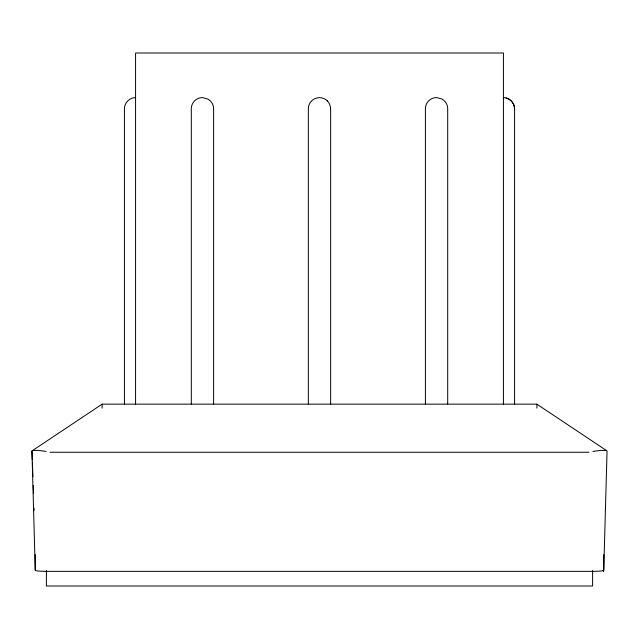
<?xml version="1.0" encoding="UTF-8"?>
<svg xmlns="http://www.w3.org/2000/svg" width="639" height="639" viewBox="0 0 639 639"><rect width="100%" height="100%" fill="white"/><g stroke="black" fill="none" stroke-linecap="round" stroke-linejoin="round"><path stroke-width="0.96" d="M102.048 408.169L102.128 404.144L536.872 404.144L607.05 450.926L603.759 570.276L602.265 570.811A11.143 1.07 0 0 1 592.609 571.354L46.391 571.354A11.175 1.078 0 0 1 35.257 570.276L31.95 450.926L102.128 404.144M592.888 451.414L600.38 450.407L605.692 450.479M135.572 97.591C129.621 97.599 124.389 102.775 124.421 108.742L124.421 404.016M33.308 450.479L38.62 450.407L46.112 451.414M50.058 452.252L588.942 452.252M514.579 404.016L514.579 108.742C514.611 102.775 509.379 97.599 503.428 97.591L503.612 97.967M506.24 97.967C511 99.269 514.523 103.79 514.555 108.742M327.352 100.858C323.158 96.633 315.842 96.625 311.648 100.858A11.103 11.103 0 0 0 308.349 108.742L308.349 404.016M602.952 570.651L603.759 571.354L603.248 570.579M31.95 450.926L32.285 459.832M32.397 462.804L32.909 476.654M33.244 485.56L33.54 493.476M34.099 508.317L34.171 510.297M536.872 404.144L536.952 408.169M603.759 554.628L603.759 570.276M592.609 570.515L592.609 585.995L46.391 585.995L46.391 570.515M503.428 404.032L503.428 53.005L135.572 53.005L135.572 404.032M447.691 404.016L447.691 108.742A11.103 11.103 0 0 0 444.401 100.858L442.076 99.085L436.645 97.591A11.294 11.294 0 0 0 428.689 100.858A11.103 11.103 0 0 0 425.398 108.742L425.398 404.016M330.651 108.742L330.651 404.016M213.602 404.016L213.602 108.742A11.103 11.103 0 0 0 210.303 100.858L207.979 99.085L202.547 97.591A11.294 11.294 0 0 0 194.599 100.858A11.103 11.103 0 0 0 191.301 108.742L191.309 404.016M35.241 554.628L35.241 570.276M327.256 100.858A11.103 11.103 0 0 1 330.547 108.742"/></g></svg>
